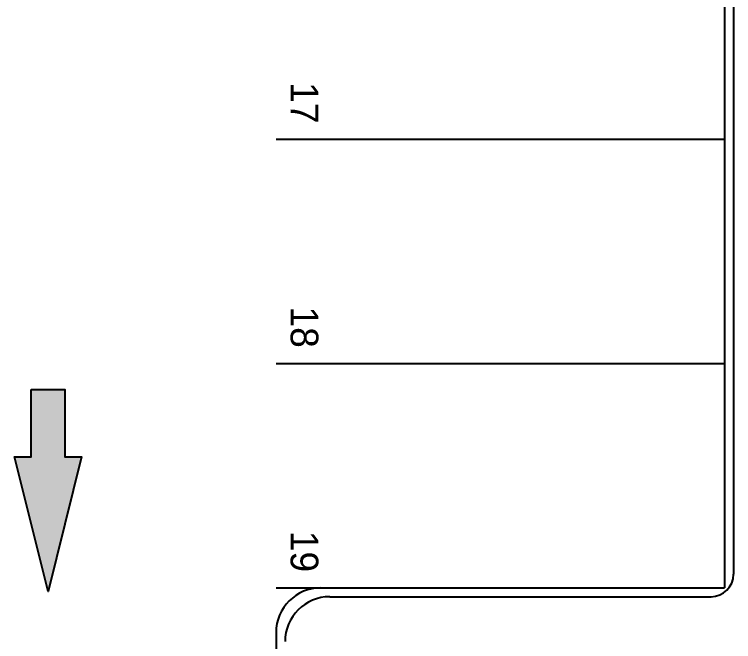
# Model space of a CAD drawing. Header units: metres. Extents: x -28 to 260, y 30 to 125.
# Drawn here: x 6.01 to 14.02, y 63.51 to 70.5 of the extents above; entities that cross this region are included whole.
import ezdxf

# ---------------------------------------------------------------- set-up
doc = ezdxf.new("R2010")
doc.units = ezdxf.units.M
doc.header["$LTSCALE"] = 0.01
doc.header["$MEASUREMENT"] = 0
for name, color, linetype in [('0.1', 2, 'Continuous'), ('0.10', 2, 'Continuous'), ('0.18', 1, 'Continuous'), ('PLAN_01_FLOOR', 7, 'Continuous'), ('SYMBOLS_GENERAL', 6, 'Continuous')]:
    doc.layers.add(name, color=color, linetype=linetype)
doc.styles.add('ESTILO1', font='', dxfattribs={"height": 0.12})
doc.styles.get('ESTILO1').set_extended_font_data('AvantGarde Bk BT')

# ---------------------------------------------------------------- blocks, each defined once
blk = doc.blocks.new('Arrow014')
at = {"layer": 'PLAN_01_FLOOR'}
for points in [[(-0.0833, 0.9999), (0.0833, 0.9999), (-0.0833, 0.6666), (0.0833, 0.6666)], [(-0.1666, 0.6666), (0.1666, 0.6666), (0, 0)]]:
    blk.add_solid(points, dxfattribs=at)
at = {"layer": 'SYMBOLS_GENERAL', "color": 7}
blk.add_lwpolyline([(-0.0833, 0.9999), (0.0833, 0.9999), (0.0833, 0.6666), (0.1666, 0.6666), (0, 0), (-0.1666, 0.6666), (-0.0833, 0.6666), (-0.0833, 0.9999)], dxfattribs=at)

msp = doc.modelspace()

# ---------------------------------------------------------------- linework, layer by layer
msp.add_line((9.4229, 64.1063), (13.9229, 64.1063))
at = {"layer": '0.1'}
for p, q in [((14.0244, 89.2059), (14.0229, 64.2563)), ((8.9234, 69.1063), (13.9234, 69.1063)), ((8.9231, 66.6063), (13.9234, 66.6063)), ((9.5229, 64.0063), (13.7729, 64.0063))]:
    msp.add_line(p, q, dxfattribs=at)
for centre, radius, start, end in [((13.7729, 64.2563), 0.25, 270, 359.99675), ((9.5229, 63.5063), 0.5, 90, 179.99675)]:
    msp.add_arc(centre, radius, start, end, dxfattribs=at)
at = {"layer": '0.18'}
for p, q in [((13.9244, 89.5559), (13.9229, 64.1063)), ((8.9231, 64.1063), (13.9234, 64.1063)), ((8.9229, 63.6063), (8.9228, 62.283))]:
    msp.add_line(p, q, dxfattribs=at)
msp.add_arc((9.4229, 63.6063), 0.5, 90, 179.99675, dxfattribs=at)

# ---------------------------------------------------------------- block references
at = {"layer": '0.10', "xscale": 2.25, "yscale": 2.25, "zscale": 2.25}
msp.add_blockref('Arrow014', (6.3804, 64.0651), dxfattribs=at)

# ---------------------------------------------------------------- texts
at = {"char_height": 0.30912, "width": 44.2768, "attachment_point": 1, "rotation": 270, "style": 'ESTILO1'}
for s, insert in [('17', (9.3946, 69.7408)), ('18', (9.3943, 67.2408)), ('19', (9.3943, 64.7408))]:
    msp.add_mtext(s, dxfattribs=dict(at, insert=insert))

doc.saveas('drawing.dxf')
